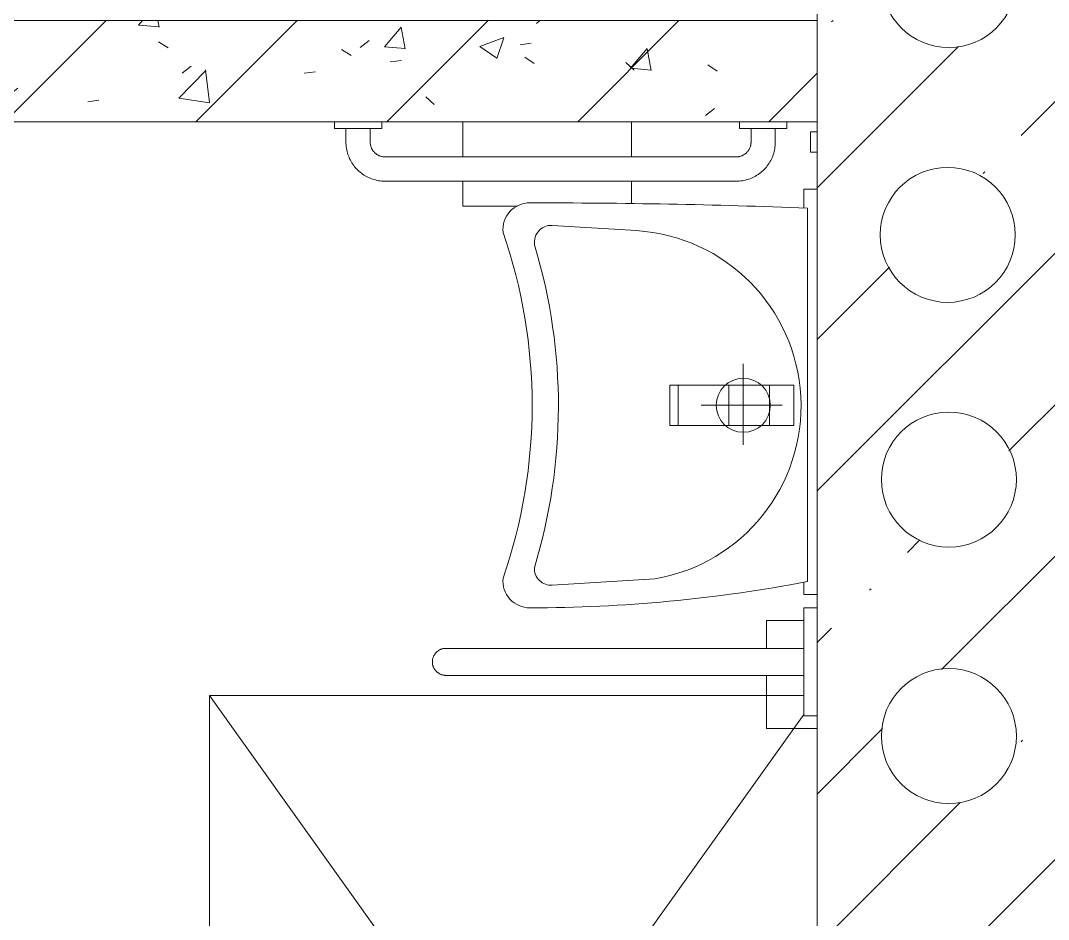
# Model space of a CAD drawing. Header units: millimetres. Extents: x -515342 to 330399, y -224905 to 507333.
# Drawn here: x -298951 to -297428, y 133882 to 135214 of the extents above; entities that cross this region are included whole.
import ezdxf

# ---------------------------------------------------------------- set-up
doc = ezdxf.new("R2010")
doc.units = ezdxf.units.MM
for name, color, linetype, lineweight in [('Оборудование', 7, 'Continuous', 0), ('Сантехника', 7, 'Continuous', 0), ('Стены внутренние', 7, 'Continuous', 0), ('Стены несущие', 7, 'Continuous', 0), ('Стены перегородки', 7, 'Continuous', 0), ('Стены штриховка', 7, 'Continuous', 0)]:
    doc.layers.add(name, color=color, linetype=linetype, lineweight=lineweight)

# ---------------------------------------------------------------- blocks, each defined once
blk = doc.blocks.new('Опорный поручень - Опорный поручень для раковины-8747147-О_АР_П_2__3_400_План 2 этажа')
at = {"layer": 'Оборудование'}
for p, q in [((90760, 10815), (90760, 10975)), ((90780, 10975), (90760, 10975)), ((90760, 10915), (90320, 10915)), ((90320, 10875), (90760, 10875)), ((90760, 10815), (90780, 10815))]:
    blk.add_line(p, q, dxfattribs=at)
at = {"layer": 'Оборудование', "flags": 128}
for points in [[(90210, 10895), (90210, 10895.8), (90210.1, 10896.6), (90210.1, 10897.4), (90210.3, 10898.2), (90210.4, 10899), (90210.6, 10899.8), (90210.8, 10900.5), (90211, 10901.3), (90211.3, 10902), (90211.6, 10902.8), (90211.9, 10903.5), (90212.3, 10904.2), (90212.6, 10904.9), (90213.1, 10905.6), (90213.5, 10906.3), (90214, 10906.9), (90214.4, 10907.6), (90215, 10908.2), (90215.5, 10908.8), (90216.1, 10909.3), (90216.7, 10909.9), (90217.3, 10910.4), (90217.9, 10910.9), (90218.5, 10911.4), (90219.2, 10911.8), (90219.9, 10912.2), (90220.6, 10912.6), (90221.3, 10913), (90222, 10913.3), (90222.8, 10913.6), (90223.5, 10913.9), (90224.3, 10914.2), (90225, 10914.4), (90225.8, 10914.6), (90226.6, 10914.7), (90227.4, 10914.8), (90228.2, 10914.9), (90229, 10915), (90229.8, 10915), (90230, 10915)], [(90320, 10915), (90316.4, 10915), (90312.8, 10915), (90309.2, 10915), (90305.7, 10915), (90302.1, 10915), (90298.6, 10915), (90295.1, 10915), (90291.7, 10915), (90288.3, 10915), (90285, 10915), (90281.7, 10915), (90278.4, 10915), (90275.3, 10915), (90272.2, 10915), (90269.2, 10915), (90266.3, 10915), (90263.4, 10915), (90260.7, 10915), (90258, 10915), (90255.4, 10915), (90253, 10915), (90250.6, 10915), (90248.4, 10915), (90246.3, 10915), (90244.3, 10915), (90242.4, 10915), (90240.6, 10915), (90239, 10915), (90237.5, 10915), (90236.1, 10915), (90234.9, 10915), (90233.8, 10915), (90232.8, 10915), (90232, 10915), (90231.3, 10915), (90230.8, 10915), (90230.4, 10915), (90230.1, 10915), (90230, 10915), (90230, 10915)], [(90230, 10915), (90230.1, 10915), (90230.3, 10915), (90230.6, 10915), (90231.1, 10915), (90231.8, 10915), (90232.6, 10915), (90233.5, 10915), (90234.6, 10915), (90235.8, 10915), (90237.1, 10915), (90238.6, 10915), (90240.2, 10915), (90241.9, 10915), (90243.7, 10915), (90245.7, 10915), (90247.8, 10915), (90250, 10915), (90252.3, 10915), (90254.8, 10915), (90257.3, 10915), (90259.9, 10915), (90262.7, 10915), (90265.5, 10915), (90268.4, 10915), (90271.4, 10915), (90274.4, 10915), (90277.6, 10915), (90280.8, 10915), (90284.1, 10915), (90287.4, 10915), (90290.8, 10915), (90294.2, 10915), (90297.7, 10915), (90301.2, 10915), (90304.7, 10915), (90308.3, 10915), (90311.8, 10915), (90315.4, 10915), (90319, 10915), (90320, 10915)], [(90230, 10875), (90229.2, 10875), (90228.4, 10875.1), (90227.6, 10875.1), (90226.8, 10875.3), (90226, 10875.4), (90225.2, 10875.6), (90224.5, 10875.8), (90223.7, 10876), (90223, 10876.3), (90222.2, 10876.6), (90221.5, 10876.9), (90220.8, 10877.3), (90220.1, 10877.6), (90219.4, 10878.1), (90218.7, 10878.5), (90218.1, 10879), (90217.4, 10879.4), (90216.8, 10880), (90216.2, 10880.5), (90215.7, 10881.1), (90215.1, 10881.7), (90214.6, 10882.3), (90214.1, 10882.9), (90213.6, 10883.5), (90213.2, 10884.2), (90212.8, 10884.9), (90212.4, 10885.6), (90212, 10886.3), (90211.7, 10887), (90211.4, 10887.8), (90211.1, 10888.5), (90210.8, 10889.3), (90210.6, 10890), (90210.4, 10890.8), (90210.3, 10891.6), (90210.2, 10892.4), (90210.1, 10893.2), (90210, 10894), (90210, 10894.8), (90210, 10895)], [(90320, 10875), (90316.4, 10875), (90312.8, 10875), (90309.2, 10875), (90305.7, 10875), (90302.1, 10875), (90298.6, 10875), (90295.1, 10875), (90291.7, 10875), (90288.3, 10875), (90285, 10875), (90281.7, 10875), (90278.4, 10875), (90275.3, 10875), (90272.2, 10875), (90269.2, 10875), (90266.3, 10875), (90263.4, 10875), (90260.7, 10875), (90258, 10875), (90255.4, 10875), (90253, 10875), (90250.6, 10875), (90248.4, 10875), (90246.3, 10875), (90244.3, 10875), (90242.4, 10875), (90240.6, 10875), (90239, 10875), (90237.5, 10875), (90236.1, 10875), (90234.9, 10875), (90233.8, 10875), (90232.8, 10875), (90232, 10875), (90231.3, 10875), (90230.8, 10875), (90230.4, 10875), (90230.1, 10875), (90230, 10875), (90230, 10875)], [(90230, 10875), (90230.1, 10875), (90230.3, 10875), (90230.6, 10875), (90231.1, 10875), (90231.8, 10875), (90232.6, 10875), (90233.5, 10875), (90234.6, 10875), (90235.8, 10875), (90237.1, 10875), (90238.6, 10875), (90240.2, 10875), (90241.9, 10875), (90243.7, 10875), (90245.7, 10875), (90247.8, 10875), (90250, 10875), (90252.3, 10875), (90254.8, 10875), (90257.3, 10875), (90259.9, 10875), (90262.7, 10875), (90265.5, 10875), (90268.4, 10875), (90271.4, 10875), (90274.4, 10875), (90277.6, 10875), (90280.8, 10875), (90284.1, 10875), (90287.4, 10875), (90290.8, 10875), (90294.2, 10875), (90297.7, 10875), (90301.2, 10875), (90304.7, 10875), (90308.3, 10875), (90311.8, 10875), (90315.4, 10875), (90319, 10875), (90320, 10875)]]:
    blk.add_lwpolyline(points, dxfattribs=at)
blk = doc.blocks.new('Раковина для МГН 600х450 - Раковина для МГН 600х450-10138457-О_АР_П_2__3_400_План 2 этажа')
at = {"layer": 'Сантехника'}
for p, q in [((261.2, 0), (-292.2, 0)), ((-30, -56.2), (-30, -20)), ((-30, -20), (30, -20)), ((30, -20), (30, -56.2)), ((0, -37.3), (0, -157.3)), ((-30, -116.2), (-30, -56.2)), ((-30, -56.2), (30, -56.2)), ((30, -56.2), (30, -116.2)), ((-61.5, -95), (58.5, -95)), ((-30, -191.2), (-30, -116.2)), ((-30, -116.2), (30, -116.2)), ((30, -116.2), (30, -191.2)), ((-30, -203.7), (-30, -191.2)), ((-30, -191.2), (30, -191.2)), ((30, -191.2), (30, -203.7)), ((-30, -203.7), (30, -203.7)), ((257, -225.9), (266.6, -377.9)), ((-266.6, -377.9), (-258.8, -253.2))]:
    blk.add_line(p, q, dxfattribs=at)
blk.add_circle((0, -95), 40, dxfattribs=at)
for centre, radius, start, end in [((10581.6, -411), 10881.6, 177.83525, 180), ((-1895.6, -411), 2195.6, 0, 10.7896), ((0.7, -269.5), 260, 9.6656, 176.4059), ((-241.6, -379.4), 25, 176.4059, 286.6852), ((1.4, -1190.1), 821.3, 73.0663, 106.6852), ((241.6, -379.4), 25, 267.5878, 3.5941), ((-260, -411), 40, 180, 275.3659), ((0, -1190.1), 782.4, 70.8821, 109.1179), ((260, -411), 40, 264.6341, 360)]:
    blk.add_arc(centre, radius, start, end, dxfattribs=at)
blk = doc.blocks.new('2D_Трап_1200хх900 - АР_Сантехнические приборы_Трап-10140933-О_АР_П_2__3_400_План 2 этажа')
at = {"layer": 'Сантехника'}
for p, q in [((75, 75), (600, 450)), ((600, 450), (218.5, 450)), ((600, -430), (600, 450)), ((-75, 75), (-544, 410)), ((75, 75), (-75, 75)), ((-75, 75), (-75, -75)), ((75, -75), (75, 75)), ((-75, -75), (-600, -450)), ((-75, -75), (75, -75)), ((75, -75), (572, -430))]:
    blk.add_line(p, q, dxfattribs=at)
blk = doc.blocks.new('МГН_Санузел_Поручень горизонтальный - АР_Сантехнические приборы_МГН_Поручень горизонтальный-V37-О_АР_П_2__3_400_План 2 этажа')
at = {"layer": 'Сантехника'}
for p, q in [((-1190.8, 0), (-1190.8, -10)), ((-1120.8, -10), (-1120.8, 0)), ((-590.8, 0), (-590.8, -10)), ((-520.8, -10), (-520.8, 0)), ((-1155.8, -10), (-1190.8, -10)), ((-1173.8, -10), (-1173.8, -30)), ((-1120.8, -10), (-1155.8, -10)), ((-1137.8, -30), (-1137.8, -10)), ((-555.8, -10), (-590.8, -10)), ((-573.8, -10), (-573.8, -30)), ((-520.8, -10), (-555.8, -10)), ((-537.8, -30), (-537.8, -10)), ((-595.8, -52), (-1115.8, -52)), ((-1115.8, -88), (-595.8, -88))]:
    blk.add_line(p, q, dxfattribs=at)
at = {"layer": 'Сантехника', "flags": 128}
for points in [[(-1173.8, -30), (-1173.7, -32.3), (-1173.6, -34.6), (-1173.4, -36.9), (-1173.1, -39.2), (-1172.6, -41.5), (-1172.1, -43.8), (-1171.5, -46), (-1170.9, -48.2), (-1170.1, -50.4), (-1169.2, -52.6), (-1168.3, -54.7), (-1167.2, -56.8), (-1166.1, -58.8), (-1164.9, -60.8), (-1163.7, -62.7), (-1162.3, -64.6), (-1160.9, -66.5), (-1159.4, -68.2), (-1157.8, -70), (-1156.2, -71.6), (-1154.5, -73.2), (-1152.8, -74.7), (-1150.9, -76.1), (-1149.1, -77.5), (-1147.1, -78.8), (-1145.2, -80), (-1143.1, -81.2), (-1141.1, -82.2), (-1139, -83.2), (-1136.8, -84.1), (-1134.6, -84.9), (-1132.4, -85.6), (-1130.2, -86.2), (-1127.9, -86.7), (-1125.7, -87.2), (-1123.4, -87.5), (-1121.1, -87.8), (-1118.7, -87.9), (-1116.4, -88), (-1115.8, -88)], [(-1115.8, -52), (-1116.7, -52), (-1117.6, -51.9), (-1118.4, -51.8), (-1119.3, -51.7), (-1120.2, -51.6), (-1121, -51.4), (-1121.9, -51.1), (-1122.7, -50.9), (-1123.5, -50.6), (-1124.4, -50.3), (-1125.2, -49.9), (-1126, -49.5), (-1126.7, -49.1), (-1127.5, -48.6), (-1128.2, -48.2), (-1128.9, -47.6), (-1129.6, -47.1), (-1130.3, -46.5), (-1131, -45.9), (-1131.6, -45.3), (-1132.2, -44.7), (-1132.8, -44), (-1133.3, -43.3), (-1133.8, -42.6), (-1134.3, -41.9), (-1134.8, -41.1), (-1135.2, -40.4), (-1135.6, -39.6), (-1136, -38.8), (-1136.3, -38), (-1136.6, -37.1), (-1136.9, -36.3), (-1137.1, -35.5), (-1137.3, -34.6), (-1137.5, -33.7), (-1137.6, -32.9), (-1137.7, -32), (-1137.8, -31.1), (-1137.8, -30.2), (-1137.8, -30)], [(-573.8, -30), (-573.8, -30.9), (-573.9, -31.8), (-574, -32.6), (-574.1, -33.5), (-574.2, -34.4), (-574.4, -35.2), (-574.7, -36.1), (-574.9, -36.9), (-575.2, -37.8), (-575.5, -38.6), (-575.9, -39.4), (-576.3, -40.2), (-576.7, -40.9), (-577.2, -41.7), (-577.6, -42.4), (-578.1, -43.1), (-578.7, -43.8), (-579.3, -44.5), (-579.8, -45.2), (-580.5, -45.8), (-581.1, -46.4), (-581.8, -47), (-582.5, -47.5), (-583.2, -48), (-583.9, -48.5), (-584.7, -49), (-585.4, -49.4), (-586.2, -49.8), (-587, -50.2), (-587.8, -50.5), (-588.7, -50.8), (-589.5, -51.1), (-590.3, -51.3), (-591.2, -51.5), (-592.1, -51.7), (-592.9, -51.8), (-593.8, -51.9), (-594.7, -52), (-595.6, -52), (-595.8, -52)], [(-595.8, -88), (-593.5, -88), (-591.2, -87.8), (-588.9, -87.6), (-586.6, -87.3), (-584.3, -86.8), (-582, -86.3), (-579.8, -85.7), (-577.6, -85.1), (-575.4, -84.3), (-573.2, -83.4), (-571.1, -82.5), (-569, -81.4), (-567, -80.3), (-565, -79.1), (-563, -77.9), (-561.2, -76.5), (-559.3, -75.1), (-557.6, -73.6), (-555.8, -72), (-554.2, -70.4), (-552.6, -68.7), (-551.1, -67), (-549.7, -65.1), (-548.3, -63.3), (-547, -61.3), (-545.8, -59.4), (-544.6, -57.3), (-543.6, -55.3), (-542.6, -53.2), (-541.7, -51), (-540.9, -48.8), (-540.2, -46.6), (-539.6, -44.4), (-539.1, -42.1), (-538.6, -39.9), (-538.3, -37.6), (-538, -35.3), (-537.9, -32.9), (-537.8, -30.6), (-537.8, -30)]]:
    blk.add_lwpolyline(points, dxfattribs=at)
blk = doc.blocks.new('2D_МГН_Санузел_Аксессуары - АР_Сантехнические приборы_Бесконтактная сушилка для рук-V140-О_АР_П_2__3_400_План 2 этажа')
at = {"layer": 'Сантехника'}
for p, q in [((15.9, 200), (-64.4, 200)), ((15.9, 162.9), (15.9, 200)), ((-234.1, 196.4), (-234.1, 163)), ((-234.1, 127.2), (-234.1, 75)), ((15.9, 75), (15.9, 127))]:
    blk.add_line(p, q, dxfattribs=at)
blk = doc.blocks.new('2D_МГН_Санузел_Аксессуары - АР_Сантехнические приборы_Бесконтактный сенсорный дозатор для мыла-V141-О_АР_П_2__3_400_План 2 этажа')
at = {"layer": 'Сантехника'}
for p, q in [((-189.1, 195), (-189.1, 270)), ((-189.1, 270), (-110.2, 270)), ((-70.3, 270), (-29.1, 270)), ((-29.1, 270), (-29.1, 215))]:
    blk.add_line(p, q, dxfattribs=at)
blk = doc.blocks.new('2D_МГН_Санузел_Аксессуары - АР_Сантехнические приборы_Зеркало поворотное-V143-О_АР_П_2__3_400_План 2 этажа')
at = {"layer": 'Сантехника'}
for p, q in [((-409.1, 195), (-409.1, 215)), ((-409.1, 215), (-391.1, 215)), ((163.3, 215), (190.9, 215)), ((190.9, 215), (190.9, 195))]:
    blk.add_line(p, q, dxfattribs=at)
blk = doc.blocks.new('2D_МГН_Санузел_Аксессуары - АР_Сантехнические приборы_Комплект 3-V145-О_АР_П_2__3_400_План 2 этажа')
at = {"layer": 'Сантехника'}
for p, q in [((-124.1, 195), (-124.1, 205)), ((-124.1, 205), (-94.1, 205)), ((-94.1, 205), (-94.1, 195))]:
    blk.add_line(p, q, dxfattribs=at)

msp = doc.modelspace()

# ---------------------------------------------------------------- hatches: boundary and pattern name
at = {"layer": 'Стены внутренние'}
h = msp.add_hatch(dxfattribs=at)
h.set_pattern_fill('FP_1', color=256, style=0, pattern_type=2)
h.set_pattern_definition([(45, (-374025.76, 123368.6), (-224.5064, 224.5064), []), (45, (-373801.25, 123368.6), (-224.5064, 224.5064), [396.875, -79.375, 3.353, -76.022])])
h.paths.add_polyline_path([(-297770.759, 132763.6058), (-297380.759, 132763.6058), (-297380.759, 138773.6058), (-297770.759, 138773.6058), (-297770.759, 132823.5203)])
h.paths.add_polyline_path([(-297558.3942, 133280.125), (-297593.1238, 133280.125), (-297625.759, 133292.0033), (-297652.3635, 133314.327), (-297669.7283, 133344.4038), (-297675.759, 133378.6058), (-297669.7283, 133412.8078), (-297652.3635, 133442.8846), (-297625.759, 133465.2083), (-297593.1238, 133477.0866), (-297558.3942, 133477.0866), (-297525.759, 133465.2083), (-297499.1546, 133442.8846), (-297481.7897, 133412.8078), (-297475.759, 133378.6058), (-297481.7897, 133344.4038), (-297499.1546, 133314.327), (-297525.759, 133292.0033), (-297551.0331, 133282.8042)])
h.paths.add_polyline_path([(-297593.1238, 133655.125), (-297625.759, 133667.0033), (-297652.3635, 133689.327), (-297669.7283, 133719.4038), (-297675.759, 133753.6058), (-297669.7283, 133787.8078), (-297652.3635, 133817.8846), (-297625.759, 133840.2083), (-297593.1238, 133852.0866), (-297558.3942, 133852.0866), (-297525.759, 133840.2083), (-297499.1546, 133817.8846), (-297481.7897, 133787.8078), (-297475.759, 133753.6058), (-297481.7897, 133719.4038), (-297499.1546, 133689.327), (-297525.759, 133667.0033), (-297558.3942, 133655.125)])
h.paths.add_polyline_path([(-297558.3942, 134055.125), (-297593.1238, 134055.125), (-297625.759, 134067.0033), (-297652.3635, 134089.327), (-297669.7283, 134119.4038), (-297675.759, 134153.6058), (-297669.7283, 134187.8078), (-297652.3635, 134217.8846), (-297625.759, 134240.2083), (-297593.1238, 134252.0866), (-297558.3942, 134252.0866), (-297525.759, 134240.2083), (-297499.1546, 134217.8846), (-297481.7897, 134187.8078), (-297475.759, 134153.6058), (-297481.7897, 134119.4038), (-297499.1546, 134089.327), (-297525.759, 134067.0033), (-297551.0331, 134057.8042)])
h.paths.add_polyline_path([(-297593.1238, 134435.125), (-297625.759, 134447.0033), (-297652.3635, 134469.327), (-297669.7283, 134499.4038), (-297675.759, 134533.6058), (-297669.7283, 134567.8078), (-297652.3635, 134597.8846), (-297625.759, 134620.2083), (-297593.1238, 134632.0866), (-297558.3942, 134632.0866), (-297525.759, 134620.2083), (-297499.1546, 134597.8846), (-297481.7897, 134567.8078), (-297475.759, 134533.6058), (-297481.7897, 134499.4038), (-297499.1546, 134469.327), (-297525.759, 134447.0033), (-297558.3942, 134435.125)])
h.paths.add_polyline_path([(-297594.8003, 134797.656), (-297627.4355, 134809.5342), (-297654.04, 134831.858), (-297671.4048, 134861.9347), (-297677.4355, 134896.1367), (-297671.4048, 134930.3388), (-297654.04, 134960.4155), (-297627.4355, 134982.7393), (-297594.8003, 134994.6175), (-297560.0707, 134994.6175), (-297527.4355, 134982.7393), (-297500.8311, 134960.4155), (-297483.4663, 134930.3388), (-297477.4355, 134896.1367), (-297483.4663, 134861.9347), (-297500.8311, 134831.858), (-297527.4355, 134809.5342), (-297560.0707, 134797.656)])
h.paths.add_polyline_path([(-297593.1238, 135175.125), (-297625.759, 135187.0033), (-297652.3635, 135209.327), (-297669.7283, 135239.4038), (-297675.759, 135273.6058), (-297669.7283, 135307.8078), (-297652.3635, 135337.8846), (-297625.759, 135360.2083), (-297593.1238, 135372.0866), (-297558.3942, 135372.0866), (-297525.759, 135360.2083), (-297499.1546, 135337.8846), (-297481.7897, 135307.8078), (-297475.759, 135273.6058), (-297481.7897, 135239.4038), (-297499.1546, 135209.327), (-297525.759, 135187.0033), (-297558.3942, 135175.125)])
h = msp.add_hatch(dxfattribs=at)
h.set_pattern_fill('FP_2', color=256, style=0, pattern_type=2)
h.set_pattern_definition([(45, (-374025.76, 123368.6), (-141.42136, 141.42136), [])])
h.paths.add_polyline_path([(-297770.759, 135063.6058), (-297770.759, 135213.6058), (-300520.759, 135213.6058), (-300520.759, 135063.6058), (-297878.1944, 135063.6058)])
h = msp.add_hatch(dxfattribs=at)
h.set_pattern_fill('FP_3', color=256, style=0, pattern_type=2)
h.set_pattern_definition([(50, (-374025.76, 123368.6), (364.3679, -31.8783), [38.1, -419.1]), (355, (-374025.76, 123368.6), (-70.4859, 382.1133), [30.48, -335.28]), (100.451, (-373995.4, 123365.95), (293.885, 350.2334), [32.38, -356.18]), (46.184, (-374025.76, 123470.2), (542.1585, -84.0858), [57.15, -628.65]), (96.636, (-373980.6, 123463.2), (474.805, 494.8554), [48.57, -534.27]), (351.184, (-374025.76, 123470.2), (474.81, 494.85), [45.72, -502.92]), (21, (-373974.96, 123444.8), (303.2285, -204.5305), [38.1, -419.1]), (326, (-373974.96, 123444.8), (123.6039, 368.376), [30.48, -335.28]), (71.451, (-373949.7, 123427.76), (426.8341, 163.8427), [32.38, -356.18]), (37.5, (-374025.76, 123368.6), (6.17665, 169.11015), [16.764, -314.452, 16.764, -323.596, -336.55]), (37.5, (-374025.76, 123368.6), (6.17665, 169.11015), [-671.576, 16.764, -319.786]), (7.5, (-374025.76, 123368.6), (133.63888, 200.3615), [16.764, -177.292, 16.764, -306.832, -128.27]), (7.5, (-374025.76, 123368.6), (133.63888, 200.3615), [-517.652, 16.764, -111.506]), (327.5, (-374139.04, 123368.6), (271.18182, -11.45836), [16.764, -110.236, 16.764, -379.476, -525.78]), (327.5, (-374139.04, 123368.6), (271.18182, -11.45836), [-523.24, 16.764, -509.016]), (317.5, (-374189.84, 123368.6), (296.2585, 50.85285), [16.764, -148.336, 16.764, -246.38, -373.38]), (317.5, (-374189.84, 123368.6), (296.2585, 50.85285), [-428.244, 16.764, -356.616])])
h.paths.add_polyline_path([(-297770.759, 135063.6058), (-297770.759, 135213.6058), (-300520.759, 135213.6058), (-300520.759, 135063.6058), (-297878.1944, 135063.6058)])

# ---------------------------------------------------------------- linework, layer by layer
at = {"layer": 'Стены несущие'}
for p, q in [((-297770.759, 138773.6058), (-297770.759, 135213.6058)), ((-297770.759, 135063.6058), (-297770.759, 132763.6058))]:
    msp.add_line(p, q, dxfattribs=at)
for centre, start, end in [((-297575.759, 135273.6058), 180, 0), ((-297577.4355, 134896.1367), 0, 180), ((-297577.4355, 134896.1367), 180, 0), ((-297575.759, 134533.6058), 0, 180), ((-297575.759, 134533.6058), 180, 0), ((-297575.759, 134153.6058), 0, 180), ((-297575.759, 134153.6058), 180, 0)]:
    msp.add_arc(centre, 100, start, end, dxfattribs=at)
at = {"layer": 'Стены перегородки'}
for p, q in [((-297770.759, 135213.6058), (-300520.759, 135213.6058)), ((-300520.759, 135063.6058), (-297770.759, 135063.6058))]:
    msp.add_line(p, q, dxfattribs=at)
at = {"layer": 'Стены штриховка'}
msp.add_line((-297770.759, 135063.6058), (-297770.759, 135213.6058), dxfattribs=at)

# ---------------------------------------------------------------- block references
at = {"layer": 'Оборудование'}
msp.add_blockref('Опорный поручень - Опорный поручень для раковины-8747147-О_АР_П_2__3_400_План 2 этажа', (-388550.759, 123368.6058), dxfattribs=at)
at = {"layer": 'Сантехника'}
msp.add_blockref('МГН_Санузел_Поручень горизонтальный - АР_Сантехнические приборы_МГН_Поручень горизонтальный-V37-О_АР_П_2__3_400_План 2 этажа', (-297294.9633, 135063.6058), dxfattribs=at)
for name, p, rotation in [('2D_МГН_Санузел_Аксессуары - АР_Сантехнические приборы_Бесконтактная сушилка для рук-V140-О_АР_П_2__3_400_План 2 этажа', (-298279.8336, 135138.6058), 180), ('2D_МГН_Санузел_Аксессуары - АР_Сантехнические приборы_Комплект 3-V145-О_АР_П_2__3_400_План 2 этажа', (-297575.759, 135142.6804), 89.99999999999974), ('2D_МГН_Санузел_Аксессуары - АР_Сантехнические приборы_Зеркало поворотное-V143-О_АР_П_2__3_400_План 2 этажа', (-297575.759, 134772.6804), 89.99999999999974), ('Раковина для МГН 600х450 - Раковина для МГН 600х450-10138457-О_АР_П_2__3_400_План 2 этажа', (-297785.2372, 134643.6058), 270), ('2D_МГН_Санузел_Аксессуары - АР_Сантехнические приборы_Бесконтактный сенсорный дозатор для мыла-V141-О_АР_П_2__3_400_План 2 этажа', (-297575.759, 134353.9459), 89.99999999999974), ('2D_Трап_1200хх900 - АР_Сантехнические приборы_Трап-10140933-О_АР_П_2__3_400_План 2 этажа', (-298220.759, 133613.6058), 90.00000000000189)]:
    msp.add_blockref(name, p, dxfattribs=dict(at, rotation=rotation))

doc.saveas('drawing.dxf')
